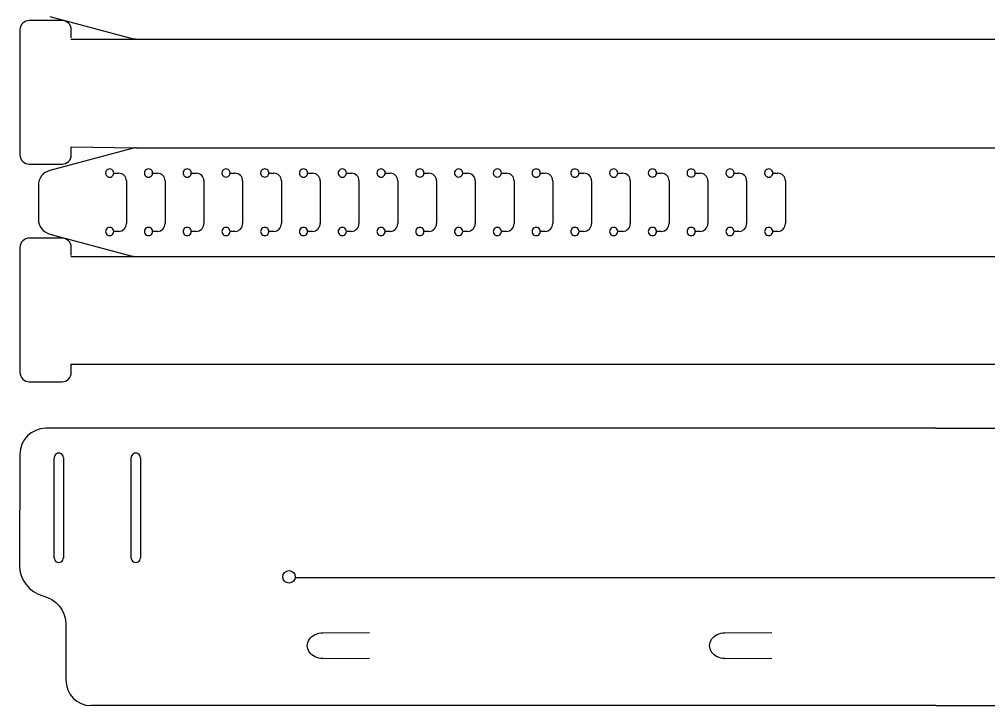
# Model space of a CAD drawing. Extents: x 8 to 984, y 25 to 710.
# Drawn here: x 11.7 to 200.6, y 32.1 to 165.9 of the extents above; entities that cross this region are included whole.
import ezdxf

# ---------------------------------------------------------------- set-up
doc = ezdxf.new("R2010")
doc.units = 0
doc.layers.add('Layer_1', color=7, linetype='CONTINUOUS')

msp = doc.modelspace()

# ---------------------------------------------------------------- linework, layer by layer
at = {"layer": 'Layer_1', "color": 7}
for p, q in [((17.630095, 166.451344), (33.685303, 162.149378)), ((20.02047, 165.650477), (13.620464, 165.650477)), ((11.820477, 163.850464), (11.820477, 139.450483)), ((21.820484, 162.250475), (21.820484, 163.850464)), ((21.761749, 162.047143), (377.04821, 162.047143)), ((33.685303, 140.714027), (17.630095, 136.412061)), ((21.820484, 139.450483), (21.820484, 141.050471)), ((21.820484, 141.050471), (34.461749, 140.816262)), ((34.461749, 140.816262), (377.04821, 140.816262)), ((13.620464, 137.650469), (20.02047, 137.650469)), ((15.406563, 133.514291), (15.406563, 126.918255)), ((20.02047, 123.219592), (13.620464, 123.219592)), ((17.630095, 124.020459), (33.685303, 119.718493)), ((11.820477, 121.419578), (11.820477, 97.019598)), ((21.820484, 119.81959), (21.820484, 121.419578)), ((21.761749, 119.616258), (377.04821, 119.616258)), ((21.820484, 97.019598), (21.820484, 98.619586)), ((21.820484, 98.619586), (364.406947, 98.619586)), ((13.620464, 95.219584), (20.02047, 95.219584)), ((25.637284, 86.132972), (16.83158, 86.12821)), ((190.347005, 86.132972), (25.637284, 86.132972)), ((190.347005, 86.132972), (287.148966, 86.132972)), ((11.769624, 81.085251), (11.725624, 59.328538)), ((63.035847, 57.174353), (63.035847, 57.174353)), ((315.599837, 56.995627), (65.413604, 56.995627)), ((20.729898, 48.155951), (20.732544, 36.966483)), ((190.347005, 32.051292), (25.637284, 32.051292)), ((190.347005, 32.051292), (378.295106, 32.051292))]:
    msp.add_line(p, q, dxfattribs=at)
at = {"layer": 'Layer_1', "color": 1}
for p, q in [((30.106443, 135.903584), (31.078839, 135.888239)), ((30.106549, 135.916258), (30.106549, 135.916258)), ((32.555082, 134.388369), (32.555082, 126.044151)), ((37.663419, 135.903584), (38.635816, 135.888239)), ((37.663525, 135.916258), (37.663525, 135.916258)), ((40.112058, 134.388369), (40.112058, 126.044151)), ((45.220422, 135.903584), (46.192792, 135.888239)), ((45.220501, 135.916258), (45.220501, 135.916258)), ((47.669032, 134.388369), (47.669032, 126.044151)), ((52.777395, 135.903584), (53.749792, 135.888239)), ((52.777501, 135.916258), (52.777501, 135.916258)), ((55.226008, 134.388369), (55.226008, 126.044151)), ((60.334372, 135.903584), (61.306768, 135.888239)), ((60.334477, 135.916258), (60.334477, 135.916258)), ((62.783011, 134.388369), (62.783011, 126.044151)), ((67.891348, 135.903584), (68.863744, 135.888239)), ((67.891454, 135.916258), (67.891454, 135.916258)), ((70.339987, 134.388369), (70.339987, 126.044151)), ((75.448324, 135.903584), (76.420721, 135.888239)), ((75.44843, 135.916258), (75.44843, 135.916258)), ((77.896963, 134.388369), (77.896963, 126.044151)), ((83.005327, 135.903584), (83.977697, 135.888239)), ((83.005406, 135.916258), (83.005406, 135.916258)), ((85.45394, 134.388369), (85.45394, 126.044151)), ((90.562303, 135.903584), (91.5347, 135.888239)), ((90.562409, 135.916258), (90.562409, 135.916258)), ((93.010916, 134.388369), (93.010916, 126.044151)), ((98.119279, 135.903584), (99.091676, 135.888239)), ((98.119385, 135.916258), (98.119385, 135.916258)), ((100.567895, 134.388369), (100.567895, 126.044151)), ((105.676258, 135.903584), (106.648655, 135.888239)), ((105.676364, 135.916258), (105.676364, 135.916258)), ((108.124898, 134.388369), (108.124898, 126.044151)), ((113.233234, 135.903584), (114.205631, 135.888239)), ((113.23334, 135.916258), (113.23334, 135.916258)), ((115.681874, 134.388369), (115.681874, 126.044151)), ((120.790211, 135.903584), (121.762607, 135.888239)), ((120.790316, 135.916258), (120.790316, 135.916258)), ((123.23885, 134.388369), (123.23885, 126.044151)), ((128.347213, 135.903584), (129.319584, 135.888239)), ((128.347293, 135.916258), (128.347293, 135.916258)), ((130.795826, 134.388369), (130.795826, 126.044151)), ((135.90419, 135.903584), (136.876586, 135.888239)), ((135.904295, 135.916258), (135.904295, 135.916258)), ((138.352803, 134.388369), (138.352803, 126.044151)), ((143.461166, 135.903584), (144.433563, 135.888239)), ((143.461272, 135.916258), (143.461272, 135.916258)), ((145.909805, 134.388369), (145.909805, 126.044151)), ((151.018142, 135.903584), (151.990539, 135.888239)), ((151.018248, 135.916258), (151.018248, 135.916258)), ((153.466781, 134.388369), (153.466781, 126.044151)), ((158.575118, 135.903584), (159.547515, 135.888239)), ((158.575224, 135.916258), (158.575224, 135.916258)), ((161.023758, 134.388369), (161.023758, 126.044151)), ((31.078839, 124.544334), (30.106443, 124.528988)), ((30.106549, 124.516262), (30.106549, 124.516262)), ((38.635816, 124.544334), (37.663419, 124.528988)), ((37.663525, 124.516262), (37.663525, 124.516262)), ((46.192792, 124.544334), (45.220422, 124.528988)), ((45.220501, 124.516262), (45.220501, 124.516262)), ((53.749792, 124.544334), (52.777395, 124.528988)), ((52.777501, 124.516262), (52.777501, 124.516262)), ((61.306768, 124.544334), (60.334372, 124.528988)), ((60.334477, 124.516262), (60.334477, 124.516262)), ((68.863744, 124.544334), (67.891348, 124.528988)), ((67.891454, 124.516262), (67.891454, 124.516262)), ((76.420721, 124.544334), (75.448324, 124.528988)), ((75.44843, 124.516262), (75.44843, 124.516262)), ((83.977697, 124.544334), (83.005327, 124.528988)), ((83.005406, 124.516262), (83.005406, 124.516262)), ((91.5347, 124.544334), (90.562303, 124.528988)), ((90.562409, 124.516262), (90.562409, 124.516262)), ((99.091676, 124.544334), (98.119279, 124.528988)), ((98.119385, 124.516262), (98.119385, 124.516262)), ((106.648655, 124.544334), (105.676258, 124.528988)), ((105.676364, 124.516262), (105.676364, 124.516262)), ((114.205631, 124.544334), (113.233234, 124.528988)), ((113.23334, 124.516262), (113.23334, 124.516262)), ((121.762607, 124.544334), (120.790211, 124.528988)), ((120.790316, 124.516262), (120.790316, 124.516262)), ((129.319584, 124.544334), (128.347213, 124.528988)), ((128.347293, 124.516262), (128.347293, 124.516262)), ((136.876586, 124.544334), (135.90419, 124.528988)), ((135.904295, 124.516262), (135.904295, 124.516262)), ((144.433563, 124.544334), (143.461166, 124.528988)), ((143.461272, 124.516262), (143.461272, 124.516262)), ((151.990539, 124.544334), (151.018142, 124.528988)), ((151.018248, 124.516262), (151.018248, 124.516262)), ((159.547515, 124.544334), (158.575118, 124.528988)), ((158.575224, 124.516262), (158.575224, 124.516262)), ((18.484617, 60.883732), (18.484617, 80.383735)), ((20.284604, 80.383735), (20.284604, 60.883732)), ((33.484614, 60.883732), (33.484614, 80.383735)), ((35.2846, 80.383735), (35.2846, 60.883732)), ((70.833329, 46.261666), (79.958623, 46.285214)), ((149.245749, 46.261666), (158.371085, 46.285214)), ((70.832906, 41.231964), (79.957618, 41.278715)), ((149.245378, 41.231964), (158.370079, 41.278715))]:
    msp.add_line(p, q, dxfattribs=at)
at = {"layer": 'Layer_1', "color": 7}
for points in [[(12.347686, 165.123242), (12.010104, 164.785686), (11.820477, 164.327851), (11.820477, 163.850464)], [(13.620464, 165.650477), (13.143076, 165.650477), (12.685241, 165.460824), (12.347686, 165.123242)], [(21.293275, 165.123268), (20.955719, 165.460824), (20.497858, 165.650477), (20.02047, 165.650477)], [(21.820484, 163.850464), (21.820484, 164.327851), (21.630857, 164.785686), (21.293275, 165.123268)], [(33.685303, 162.149378), (33.938538, 162.081539), (34.199579, 162.047143), (34.461749, 162.047143)], [(34.461749, 140.816262), (34.199579, 140.816262), (33.938538, 140.781893), (33.685303, 140.714027)], [(11.820477, 139.450483), (11.820477, 138.973095), (12.010104, 138.51526), (12.347686, 138.177678)], [(12.347686, 138.177678), (12.685241, 137.840123), (13.143076, 137.650469), (13.620464, 137.650469)], [(20.02047, 137.650469), (20.497858, 137.650469), (20.955719, 137.840096), (21.293275, 138.177678)], [(21.293275, 138.177678), (21.630857, 138.515234), (21.820484, 138.973069), (21.820484, 139.450483)], [(17.630095, 136.412061), (16.318553, 136.060641), (15.406566, 134.872106), (15.406563, 133.514291)], [(15.406563, 126.918229), (15.406566, 125.560413), (16.318553, 124.371905), (17.630095, 124.020459)], [(13.620464, 123.219592), (13.143076, 123.219592), (12.685241, 123.029938), (12.347686, 122.692356)], [(21.293275, 122.692383), (20.955719, 123.029938), (20.497858, 123.219592), (20.02047, 123.219592)], [(12.347686, 122.692356), (12.010104, 122.354801), (11.820477, 121.896966), (11.820477, 121.419578)], [(21.820484, 121.419578), (21.820484, 121.896966), (21.630857, 122.354801), (21.293275, 122.692383)], [(33.685303, 119.718493), (33.938538, 119.650654), (34.199579, 119.616258), (34.461749, 119.616258)], [(11.820477, 97.019598), (11.820477, 96.54221), (12.010104, 96.084375), (12.347686, 95.746793)], [(21.293275, 95.746793), (21.630857, 96.084348), (21.820484, 96.542183), (21.820484, 97.019598)], [(12.347686, 95.746793), (12.685241, 95.409238), (13.143076, 95.219584), (13.620464, 95.219584)], [(20.02047, 95.219584), (20.497858, 95.219584), (20.955719, 95.409211), (21.293275, 95.746793)], [(16.83158, 86.12821), (14.061578, 86.12821), (11.831378, 83.897984), (11.769624, 81.085331)], [(11.725624, 59.328538), (11.702076, 56.711861), (13.626232, 54.120188), (16.299053, 53.440685)], [(63.035847, 57.174353), (63.035847, 57.850099), (63.583667, 58.397919), (64.259439, 58.397919)], [(63.394225, 56.309139), (63.164752, 56.538612), (63.035847, 56.849815), (63.035847, 57.174353)], [(64.259439, 58.397919), (64.935185, 58.397892), (65.483004, 57.850099), (65.483004, 57.174353)], [(65.483004, 57.174353), (65.483004, 56.498581), (64.935211, 55.950761), (64.259439, 55.950761)], [(64.259439, 55.950761), (63.934954, 55.950761), (63.623698, 56.079666), (63.394251, 56.309139)], [(16.299053, 53.440685), (18.75174, 52.88207), (20.761224, 50.662269), (20.729898, 48.155951)], [(20.756224, 37.052579), (20.756224, 34.281703), (22.932977, 32.051292), (25.637284, 32.051292)]]:
    msp.add_open_spline(points, degree=3, dxfattribs=at)
at = {"layer": 'Layer_1', "color": 1}
for points in [[(28.905674, 136.611636), (28.657706, 136.468046), (28.505468, 136.202802), (28.50656, 135.916258)], [(29.707435, 136.611636), (29.459468, 136.755225), (29.153641, 136.755225), (28.905674, 136.611636)], [(30.106549, 135.916258), (30.107607, 136.202802), (29.955403, 136.468046), (29.707435, 136.611636)], [(36.46265, 136.611636), (36.214682, 136.468046), (36.062444, 136.202802), (36.063536, 135.916258)], [(37.264411, 136.611636), (37.016444, 136.755225), (36.710617, 136.755225), (36.46265, 136.611636)], [(37.663525, 135.916258), (37.664583, 136.202802), (37.512379, 136.468046), (37.264411, 136.611636)], [(44.019568, 136.611795), (43.771571, 136.468179), (43.619346, 136.202855), (43.620513, 135.916258)], [(44.821446, 136.611795), (44.573449, 136.755437), (44.267564, 136.755437), (44.019568, 136.611795)], [(45.220501, 135.916258), (45.221559, 136.202855), (45.069442, 136.468179), (44.821446, 136.611795)], [(51.577489, 136.609096), (51.329966, 136.466194), (51.177486, 136.202087), (51.177486, 135.916258)], [(52.377499, 136.609096), (52.129976, 136.751997), (51.825012, 136.751997), (51.577489, 136.609096)], [(52.777501, 135.916258), (52.777501, 136.202087), (52.625022, 136.466194), (52.377499, 136.609096)], [(59.134468, 136.609096), (58.886942, 136.466194), (58.734463, 136.202087), (58.734463, 135.916258)], [(59.934472, 136.609096), (59.686949, 136.751997), (59.381991, 136.751997), (59.134468, 136.609096)], [(60.334477, 135.916258), (60.334477, 136.202087), (60.181995, 136.466194), (59.934472, 136.609096)], [(66.690579, 136.611636), (66.442611, 136.468046), (66.290373, 136.202802), (66.291465, 135.916258)], [(67.49234, 136.611636), (67.244373, 136.755225), (66.938546, 136.755225), (66.690579, 136.611636)], [(67.891454, 135.916258), (67.892512, 136.202802), (67.740308, 136.468046), (67.49234, 136.611636)], [(74.247555, 136.611636), (73.999587, 136.468046), (73.847349, 136.202802), (73.848442, 135.916258)], [(75.049317, 136.611636), (74.801349, 136.755225), (74.495522, 136.755225), (74.247555, 136.611636)], [(75.44843, 135.916258), (75.449488, 136.202802), (75.297284, 136.468046), (75.049317, 136.611636)], [(81.804473, 136.611795), (81.556474, 136.468179), (81.404254, 136.202855), (81.405418, 135.916258)], [(82.606351, 136.611795), (82.358354, 136.755437), (82.05247, 136.755437), (81.804473, 136.611795)], [(83.005406, 135.916258), (83.006464, 136.202855), (82.854348, 136.468179), (82.606351, 136.611795)], [(89.362399, 136.609096), (89.114876, 136.466194), (88.962394, 136.202087), (88.962394, 135.916258)], [(90.162404, 136.609096), (89.914881, 136.751997), (89.609922, 136.751997), (89.362399, 136.609096)], [(90.562409, 135.916258), (90.562409, 136.202087), (90.409929, 136.466194), (90.162404, 136.609096)], [(96.919373, 136.609096), (96.67185, 136.466194), (96.51937, 136.202087), (96.51937, 135.916258)], [(97.719383, 136.609096), (97.47186, 136.751997), (97.166896, 136.751997), (96.919373, 136.609096)], [(98.119385, 135.916258), (98.119385, 136.202087), (97.966906, 136.466194), (97.719383, 136.609096)], [(104.476354, 136.609096), (104.228829, 136.466194), (104.076349, 136.202087), (104.076349, 135.916258)], [(105.276359, 136.609096), (105.028836, 136.751997), (104.723877, 136.751997), (104.476354, 136.609096)], [(105.676364, 135.916258), (105.676364, 136.202087), (105.523882, 136.466194), (105.276359, 136.609096)], [(112.032465, 136.611636), (111.784498, 136.468046), (111.632259, 136.202802), (111.633352, 135.916258)], [(112.834227, 136.611636), (112.586259, 136.755225), (112.280433, 136.755225), (112.032465, 136.611636)], [(113.23334, 135.916258), (113.234399, 136.202802), (113.082194, 136.468046), (112.834227, 136.611636)], [(119.589383, 136.611795), (119.341387, 136.468179), (119.189161, 136.202855), (119.190328, 135.916258)], [(120.391261, 136.611795), (120.143262, 136.755437), (119.83738, 136.755437), (119.589383, 136.611795)], [(120.790316, 135.916258), (120.791375, 136.202855), (120.639261, 136.468179), (120.391261, 136.611795)], [(127.14636, 136.611795), (126.89836, 136.468179), (126.74614, 136.202855), (126.747304, 135.916258)], [(127.948238, 136.611795), (127.700241, 136.755437), (127.394356, 136.755437), (127.14636, 136.611795)], [(128.347293, 135.916258), (128.348351, 136.202855), (128.196234, 136.468179), (127.948238, 136.611795)], [(134.704286, 136.609096), (134.456763, 136.466194), (134.304281, 136.202087), (134.304281, 135.916258)], [(135.50429, 136.609096), (135.256767, 136.751997), (134.951809, 136.751997), (134.704286, 136.609096)], [(135.904295, 135.916258), (135.904295, 136.202087), (135.751816, 136.466194), (135.50429, 136.609096)], [(142.261259, 136.609096), (142.013736, 136.466194), (141.861257, 136.202087), (141.861257, 135.916258)], [(143.061269, 136.609096), (142.813746, 136.751997), (142.508782, 136.751997), (142.261259, 136.609096)], [(143.461272, 135.916258), (143.461272, 136.202087), (143.308792, 136.466194), (143.061269, 136.609096)], [(149.817373, 136.611636), (149.569405, 136.468046), (149.417167, 136.202802), (149.41826, 135.916258)], [(150.619135, 136.611636), (150.371167, 136.755225), (150.06534, 136.755225), (149.817373, 136.611636)], [(151.018248, 135.916258), (151.019306, 136.202802), (150.867102, 136.468046), (150.619135, 136.611636)], [(157.374291, 136.611795), (157.126294, 136.468179), (156.974069, 136.202855), (156.975236, 135.916258)], [(158.176169, 136.611795), (157.928172, 136.755437), (157.622288, 136.755437), (157.374291, 136.611795)], [(158.575224, 135.916258), (158.576283, 136.202855), (158.424168, 136.468179), (158.176169, 136.611795)], [(28.50656, 135.916258), (28.505502, 135.629741), (28.657706, 135.364496), (28.905674, 135.220906)], [(28.905674, 135.220906), (29.153641, 135.077317), (29.459468, 135.077317), (29.707435, 135.220906)], [(29.707435, 135.220906), (29.955403, 135.364496), (30.107641, 135.629741), (30.106549, 135.916258)], [(32.555082, 134.388369), (32.555085, 135.207545), (31.897902, 135.875221), (31.078839, 135.888186)], [(36.063536, 135.916258), (36.062478, 135.629741), (36.214682, 135.364496), (36.46265, 135.220906)], [(36.46265, 135.220906), (36.710617, 135.077317), (37.016444, 135.077317), (37.264411, 135.220906)], [(37.264411, 135.220906), (37.512379, 135.364496), (37.664618, 135.629741), (37.663525, 135.916258)], [(40.112058, 134.388369), (40.112061, 135.207545), (39.454878, 135.875221), (38.635816, 135.888186)], [(43.620513, 135.916258), (43.619454, 135.629688), (43.771571, 135.364364), (44.019568, 135.220748)], [(44.019568, 135.220748), (44.267564, 135.077105), (44.573449, 135.077105), (44.821446, 135.220748)], [(44.821446, 135.220748), (45.069442, 135.364364), (45.221665, 135.629688), (45.220501, 135.916258)], [(47.669032, 134.388369), (47.669035, 135.207545), (47.011855, 135.875221), (46.192792, 135.888186)], [(51.177486, 135.916258), (51.177486, 135.630455), (51.329966, 135.366348), (51.577489, 135.223446)], [(51.577489, 135.223446), (51.825012, 135.080519), (52.129976, 135.080519), (52.377499, 135.223446)], [(52.377499, 135.223446), (52.625022, 135.366348), (52.777501, 135.630455), (52.777501, 135.916258)], [(55.226008, 134.388369), (55.226011, 135.207545), (54.568844, 135.875195), (53.749792, 135.888186)], [(58.734463, 135.916258), (58.734463, 135.630455), (58.886942, 135.366348), (59.134468, 135.223446)], [(59.134468, 135.223446), (59.381991, 135.080519), (59.686949, 135.080519), (59.934472, 135.223446)], [(59.934472, 135.223446), (60.181995, 135.366348), (60.334477, 135.630455), (60.334477, 135.916258)], [(62.783011, 134.388369), (62.783014, 135.207545), (62.125831, 135.875221), (61.306768, 135.888186)], [(66.291465, 135.916258), (66.290407, 135.629741), (66.442611, 135.364496), (66.690579, 135.220906)], [(66.690579, 135.220906), (66.938546, 135.077317), (67.244373, 135.077317), (67.49234, 135.220906)], [(67.49234, 135.220906), (67.740308, 135.364496), (67.892546, 135.629741), (67.891454, 135.916258)], [(70.339987, 134.388369), (70.33999, 135.207545), (69.682807, 135.875221), (68.863744, 135.888186)], [(73.848442, 135.916258), (73.847383, 135.629741), (73.999587, 135.364496), (74.247555, 135.220906)], [(74.247555, 135.220906), (74.495522, 135.077317), (74.801349, 135.077317), (75.049317, 135.220906)], [(75.049317, 135.220906), (75.297284, 135.364496), (75.449523, 135.629741), (75.44843, 135.916258)], [(77.896963, 134.388369), (77.896966, 135.207545), (77.239783, 135.875221), (76.420721, 135.888186)], [(81.405418, 135.916258), (81.404359, 135.629688), (81.556474, 135.364364), (81.804473, 135.220748)], [(81.804473, 135.220748), (82.05247, 135.077105), (82.358354, 135.077105), (82.606351, 135.220748)], [(82.606351, 135.220748), (82.854348, 135.364364), (83.006573, 135.629688), (83.005406, 135.916258)], [(85.45394, 134.388369), (85.453942, 135.207545), (84.79676, 135.875221), (83.977697, 135.888186)], [(88.962394, 135.916258), (88.962394, 135.630455), (89.114876, 135.366348), (89.362399, 135.223446)], [(89.362399, 135.223446), (89.609922, 135.080519), (89.914881, 135.080519), (90.162404, 135.223446)], [(90.162404, 135.223446), (90.409929, 135.366348), (90.562409, 135.630455), (90.562409, 135.916258)], [(93.010916, 134.388369), (93.010919, 135.207545), (92.353752, 135.875195), (91.5347, 135.888186)], [(96.51937, 135.916258), (96.51937, 135.630455), (96.67185, 135.366348), (96.919373, 135.223446)], [(96.919373, 135.223446), (97.166896, 135.080519), (97.47186, 135.080519), (97.719383, 135.223446)], [(97.719383, 135.223446), (97.966906, 135.366348), (98.119385, 135.630455), (98.119385, 135.916258)], [(100.567895, 134.388369), (100.567897, 135.207545), (99.910728, 135.875195), (99.091676, 135.888186)], [(104.076349, 135.916258), (104.076349, 135.630455), (104.228829, 135.366348), (104.476354, 135.223446)], [(104.476354, 135.223446), (104.723877, 135.080519), (105.028836, 135.080519), (105.276359, 135.223446)], [(105.276359, 135.223446), (105.523882, 135.366348), (105.676364, 135.630455), (105.676364, 135.916258)], [(108.124898, 134.388369), (108.1249, 135.207545), (107.467717, 135.875221), (106.648655, 135.888186)], [(111.633352, 135.916258), (111.632294, 135.629741), (111.784498, 135.364496), (112.032465, 135.220906)], [(112.032465, 135.220906), (112.280433, 135.077317), (112.586259, 135.077317), (112.834227, 135.220906)], [(112.834227, 135.220906), (113.082194, 135.364496), (113.234433, 135.629741), (113.23334, 135.916258)], [(115.681874, 134.388369), (115.681876, 135.207545), (115.024694, 135.875221), (114.205631, 135.888186)], [(119.190328, 135.916258), (119.18927, 135.629688), (119.341387, 135.364364), (119.589383, 135.220748)], [(119.589383, 135.220748), (119.83738, 135.077105), (120.143262, 135.077105), (120.391261, 135.220748)], [(120.391261, 135.220748), (120.639261, 135.364364), (120.791483, 135.629688), (120.790316, 135.916258)], [(123.23885, 134.388369), (123.238853, 135.207545), (122.58167, 135.875221), (121.762607, 135.888186)], [(126.747304, 135.916258), (126.746246, 135.629688), (126.89836, 135.364364), (127.14636, 135.220748)], [(127.14636, 135.220748), (127.394356, 135.077105), (127.700241, 135.077105), (127.948238, 135.220748)], [(127.948238, 135.220748), (128.196234, 135.364364), (128.34846, 135.629688), (128.347293, 135.916258)], [(130.795826, 134.388369), (130.795829, 135.207545), (130.138646, 135.875221), (129.319584, 135.888186)], [(134.304281, 135.916258), (134.304281, 135.630455), (134.456763, 135.366348), (134.704286, 135.223446)], [(134.704286, 135.223446), (134.951809, 135.080519), (135.256767, 135.080519), (135.50429, 135.223446)], [(135.50429, 135.223446), (135.751816, 135.366348), (135.904295, 135.630455), (135.904295, 135.916258)], [(138.352803, 134.388369), (138.352805, 135.207545), (137.695638, 135.875195), (136.876586, 135.888186)], [(141.861257, 135.916258), (141.861257, 135.630455), (142.013736, 135.366348), (142.261259, 135.223446)], [(142.261259, 135.223446), (142.508782, 135.080519), (142.813746, 135.080519), (143.061269, 135.223446)], [(143.061269, 135.223446), (143.308792, 135.366348), (143.461272, 135.630455), (143.461272, 135.916258)], [(145.909805, 134.388369), (145.909808, 135.207545), (145.252625, 135.875221), (144.433563, 135.888186)], [(149.41826, 135.916258), (149.417201, 135.629741), (149.569405, 135.364496), (149.817373, 135.220906)], [(149.817373, 135.220906), (150.06534, 135.077317), (150.371167, 135.077317), (150.619135, 135.220906)], [(150.619135, 135.220906), (150.867102, 135.364496), (151.019341, 135.629741), (151.018248, 135.916258)], [(153.466781, 134.388369), (153.466784, 135.207545), (152.809601, 135.875221), (151.990539, 135.888186)], [(156.975236, 135.916258), (156.974178, 135.629688), (157.126294, 135.364364), (157.374291, 135.220748)], [(157.374291, 135.220748), (157.622288, 135.077105), (157.928172, 135.077105), (158.176169, 135.220748)], [(158.176169, 135.220748), (158.424168, 135.364364), (158.576388, 135.629688), (158.575224, 135.916258)], [(161.023758, 134.388369), (161.02376, 135.207545), (160.366578, 135.875221), (159.547515, 135.888186)], [(28.905674, 125.21164), (28.657706, 125.06805), (28.505468, 124.802805), (28.50656, 124.516262)], [(29.707435, 125.21164), (29.459468, 125.355229), (29.153641, 125.355229), (28.905674, 125.21164)], [(30.106549, 124.516262), (30.107607, 124.802805), (29.955403, 125.06805), (29.707435, 125.21164)], [(31.078839, 124.544334), (31.897902, 124.557299), (32.555085, 125.225001), (32.555082, 126.044151)], [(36.46265, 125.21164), (36.214682, 125.06805), (36.062444, 124.802805), (36.063536, 124.516262)], [(37.264411, 125.21164), (37.016444, 125.355229), (36.710617, 125.355229), (36.46265, 125.21164)], [(37.663525, 124.516262), (37.664583, 124.802805), (37.512379, 125.06805), (37.264411, 125.21164)], [(38.635816, 124.544334), (39.454878, 124.557299), (40.112061, 125.225001), (40.112058, 126.044151)], [(44.019568, 125.211798), (43.771571, 125.068183), (43.619346, 124.802858), (43.620513, 124.516262)], [(44.821446, 125.211798), (44.573449, 125.355441), (44.267564, 125.355441), (44.019568, 125.211798)], [(45.220501, 124.516262), (45.221559, 124.802858), (45.069442, 125.068183), (44.821446, 125.211798)], [(46.192792, 124.544334), (47.011855, 124.557299), (47.669035, 125.225001), (47.669032, 126.044151)], [(51.577489, 125.2091), (51.329966, 125.066198), (51.177486, 124.802091), (51.177486, 124.516262)], [(52.377499, 125.2091), (52.129976, 125.352001), (51.825012, 125.352001), (51.577489, 125.2091)], [(52.777501, 124.516262), (52.777501, 124.802091), (52.625022, 125.066198), (52.377499, 125.2091)], [(53.749792, 124.544334), (54.568844, 124.557299), (55.226011, 125.225001), (55.226008, 126.044151)], [(59.134468, 125.2091), (58.886942, 125.066198), (58.734463, 124.802091), (58.734463, 124.516262)], [(59.934472, 125.2091), (59.686949, 125.352001), (59.381991, 125.352001), (59.134468, 125.2091)], [(60.334477, 124.516262), (60.334477, 124.802091), (60.181995, 125.066198), (59.934472, 125.2091)], [(61.306768, 124.544334), (62.125831, 124.557299), (62.783014, 125.225001), (62.783011, 126.044151)], [(66.690579, 125.21164), (66.442611, 125.06805), (66.290373, 124.802805), (66.291465, 124.516262)], [(67.49234, 125.21164), (67.244373, 125.355229), (66.938546, 125.355229), (66.690579, 125.21164)], [(67.891454, 124.516262), (67.892512, 124.802805), (67.740308, 125.06805), (67.49234, 125.21164)], [(68.863744, 124.544334), (69.682807, 124.557299), (70.33999, 125.225001), (70.339987, 126.044151)], [(74.247555, 125.21164), (73.999587, 125.06805), (73.847349, 124.802805), (73.848442, 124.516262)], [(75.049317, 125.21164), (74.801349, 125.355229), (74.495522, 125.355229), (74.247555, 125.21164)], [(75.44843, 124.516262), (75.449488, 124.802805), (75.297284, 125.06805), (75.049317, 125.21164)], [(76.420721, 124.544334), (77.239783, 124.557299), (77.896966, 125.225001), (77.896963, 126.044151)], [(81.804473, 125.211798), (81.556474, 125.068183), (81.404254, 124.802858), (81.405418, 124.516262)], [(82.606351, 125.211798), (82.358354, 125.355441), (82.05247, 125.355441), (81.804473, 125.211798)], [(83.005406, 124.516262), (83.006464, 124.802858), (82.854348, 125.068183), (82.606351, 125.211798)], [(83.977697, 124.544334), (84.79676, 124.557299), (85.453942, 125.225001), (85.45394, 126.044151)], [(89.362399, 125.2091), (89.114876, 125.066198), (88.962394, 124.802091), (88.962394, 124.516262)], [(90.162404, 125.2091), (89.914881, 125.352001), (89.609922, 125.352001), (89.362399, 125.2091)], [(90.562409, 124.516262), (90.562409, 124.802091), (90.409929, 125.066198), (90.162404, 125.2091)], [(91.5347, 124.544334), (92.353752, 124.557299), (93.010919, 125.225001), (93.010916, 126.044151)], [(96.919373, 125.2091), (96.67185, 125.066198), (96.51937, 124.802091), (96.51937, 124.516262)], [(97.719383, 125.2091), (97.47186, 125.352001), (97.166896, 125.352001), (96.919373, 125.2091)], [(98.119385, 124.516262), (98.119385, 124.802091), (97.966906, 125.066198), (97.719383, 125.2091)], [(99.091676, 124.544334), (99.910728, 124.557299), (100.567897, 125.225001), (100.567895, 126.044151)], [(104.476354, 125.2091), (104.228829, 125.066198), (104.076349, 124.802091), (104.076349, 124.516262)], [(105.276359, 125.2091), (105.028836, 125.352001), (104.723877, 125.352001), (104.476354, 125.2091)], [(105.676364, 124.516262), (105.676364, 124.802091), (105.523882, 125.066198), (105.276359, 125.2091)], [(106.648655, 124.544334), (107.467717, 124.557299), (108.1249, 125.225001), (108.124898, 126.044151)], [(112.032465, 125.21164), (111.784498, 125.06805), (111.632259, 124.802805), (111.633352, 124.516262)], [(112.834227, 125.21164), (112.586259, 125.355229), (112.280433, 125.355229), (112.032465, 125.21164)], [(113.23334, 124.516262), (113.234399, 124.802805), (113.082194, 125.06805), (112.834227, 125.21164)], [(114.205631, 124.544334), (115.024694, 124.557299), (115.681876, 125.225001), (115.681874, 126.044151)], [(119.589383, 125.211798), (119.341387, 125.068183), (119.189161, 124.802858), (119.190328, 124.516262)], [(120.391261, 125.211798), (120.143262, 125.355441), (119.83738, 125.355441), (119.589383, 125.211798)], [(120.790316, 124.516262), (120.791375, 124.802858), (120.639261, 125.068183), (120.391261, 125.211798)], [(121.762607, 124.544334), (122.58167, 124.557299), (123.238853, 125.225001), (123.23885, 126.044151)], [(127.14636, 125.211798), (126.89836, 125.068183), (126.74614, 124.802858), (126.747304, 124.516262)], [(127.948238, 125.211798), (127.700241, 125.355441), (127.394356, 125.355441), (127.14636, 125.211798)], [(128.347293, 124.516262), (128.348351, 124.802858), (128.196234, 125.068183), (127.948238, 125.211798)], [(129.319584, 124.544334), (130.138646, 124.557299), (130.795829, 125.225001), (130.795826, 126.044151)], [(134.704286, 125.2091), (134.456763, 125.066198), (134.304281, 124.802091), (134.304281, 124.516262)], [(135.50429, 125.2091), (135.256767, 125.352001), (134.951809, 125.352001), (134.704286, 125.2091)], [(135.904295, 124.516262), (135.904295, 124.802091), (135.751816, 125.066198), (135.50429, 125.2091)], [(136.876586, 124.544334), (137.695638, 124.557299), (138.352805, 125.225001), (138.352803, 126.044151)], [(142.261259, 125.2091), (142.013736, 125.066198), (141.861257, 124.802091), (141.861257, 124.516262)], [(143.061269, 125.2091), (142.813746, 125.352001), (142.508782, 125.352001), (142.261259, 125.2091)], [(143.461272, 124.516262), (143.461272, 124.802091), (143.308792, 125.066198), (143.061269, 125.2091)], [(144.433563, 124.544334), (145.252625, 124.557299), (145.909808, 125.225001), (145.909805, 126.044151)], [(149.817373, 125.21164), (149.569405, 125.06805), (149.417167, 124.802805), (149.41826, 124.516262)], [(150.619135, 125.21164), (150.371167, 125.355229), (150.06534, 125.355229), (149.817373, 125.21164)], [(151.018248, 124.516262), (151.019306, 124.802805), (150.867102, 125.06805), (150.619135, 125.21164)], [(151.990539, 124.544334), (152.809601, 124.557299), (153.466784, 125.225001), (153.466781, 126.044151)], [(157.374291, 125.211798), (157.126294, 125.068183), (156.974069, 124.802858), (156.975236, 124.516262)], [(158.176169, 125.211798), (157.928172, 125.355441), (157.622288, 125.355441), (157.374291, 125.211798)], [(158.575224, 124.516262), (158.576283, 124.802858), (158.424168, 125.068183), (158.176169, 125.211798)], [(159.547515, 124.544334), (160.366578, 124.557299), (161.02376, 125.225001), (161.023758, 126.044151)], [(28.50656, 124.516262), (28.505502, 124.229744), (28.657706, 123.9645), (28.905674, 123.82091)], [(28.905674, 123.82091), (29.153641, 123.677321), (29.459468, 123.677321), (29.707435, 123.82091)], [(29.707435, 123.82091), (29.955403, 123.9645), (30.107641, 124.229744), (30.106549, 124.516262)], [(36.063536, 124.516262), (36.062478, 124.229744), (36.214682, 123.9645), (36.46265, 123.82091)], [(36.46265, 123.82091), (36.710617, 123.677321), (37.016444, 123.677321), (37.264411, 123.82091)], [(37.264411, 123.82091), (37.512379, 123.9645), (37.664618, 124.229744), (37.663525, 124.516262)], [(43.620513, 124.516262), (43.619454, 124.229691), (43.771571, 123.964367), (44.019568, 123.820725)], [(44.019568, 123.820725), (44.267564, 123.677109), (44.573449, 123.677109), (44.821446, 123.820725)], [(44.821446, 123.820725), (45.069442, 123.964367), (45.221665, 124.229691), (45.220501, 124.516262)], [(51.177486, 124.516262), (51.177486, 124.230459), (51.329966, 123.966352), (51.577489, 123.82345)], [(51.577489, 123.82345), (51.825012, 123.680522), (52.129976, 123.680522), (52.377499, 123.82345)], [(52.377499, 123.82345), (52.625022, 123.966352), (52.777501, 124.230459), (52.777501, 124.516262)], [(58.734463, 124.516262), (58.734463, 124.230459), (58.886942, 123.966352), (59.134468, 123.82345)], [(59.134468, 123.82345), (59.381991, 123.680522), (59.686949, 123.680522), (59.934472, 123.82345)], [(59.934472, 123.82345), (60.181995, 123.966352), (60.334477, 124.230459), (60.334477, 124.516262)], [(66.291465, 124.516262), (66.290407, 124.229744), (66.442611, 123.9645), (66.690579, 123.82091)], [(66.690579, 123.82091), (66.938546, 123.677321), (67.244373, 123.677321), (67.49234, 123.82091)], [(67.49234, 123.82091), (67.740308, 123.9645), (67.892546, 124.229744), (67.891454, 124.516262)], [(73.848442, 124.516262), (73.847383, 124.229744), (73.999587, 123.9645), (74.247555, 123.82091)], [(74.247555, 123.82091), (74.495522, 123.677321), (74.801349, 123.677321), (75.049317, 123.82091)], [(75.049317, 123.82091), (75.297284, 123.9645), (75.449523, 124.229744), (75.44843, 124.516262)], [(81.405418, 124.516262), (81.404359, 124.229691), (81.556474, 123.964367), (81.804473, 123.820725)], [(81.804473, 123.820725), (82.05247, 123.677109), (82.358354, 123.677109), (82.606351, 123.820725)], [(82.606351, 123.820725), (82.854348, 123.964367), (83.006573, 124.229691), (83.005406, 124.516262)], [(88.962394, 124.516262), (88.962394, 124.230459), (89.114876, 123.966352), (89.362399, 123.82345)], [(89.362399, 123.82345), (89.609922, 123.680522), (89.914881, 123.680522), (90.162404, 123.82345)], [(90.162404, 123.82345), (90.409929, 123.966352), (90.562409, 124.230459), (90.562409, 124.516262)], [(96.51937, 124.516262), (96.51937, 124.230459), (96.67185, 123.966352), (96.919373, 123.82345)], [(96.919373, 123.82345), (97.166896, 123.680522), (97.47186, 123.680522), (97.719383, 123.82345)], [(97.719383, 123.82345), (97.966906, 123.966352), (98.119385, 124.230459), (98.119385, 124.516262)], [(104.076349, 124.516262), (104.076349, 124.230459), (104.228829, 123.966352), (104.476354, 123.82345)], [(104.476354, 123.82345), (104.723877, 123.680522), (105.028836, 123.680522), (105.276359, 123.82345)], [(105.276359, 123.82345), (105.523882, 123.966352), (105.676364, 124.230459), (105.676364, 124.516262)], [(111.633352, 124.516262), (111.632294, 124.229744), (111.784498, 123.9645), (112.032465, 123.82091)], [(112.032465, 123.82091), (112.280433, 123.677321), (112.586259, 123.677321), (112.834227, 123.82091)], [(112.834227, 123.82091), (113.082194, 123.9645), (113.234433, 124.229744), (113.23334, 124.516262)], [(119.190328, 124.516262), (119.18927, 124.229691), (119.341387, 123.964367), (119.589383, 123.820725)], [(119.589383, 123.820725), (119.83738, 123.677109), (120.143262, 123.677109), (120.391261, 123.820725)], [(120.391261, 123.820725), (120.639261, 123.964367), (120.791483, 124.229691), (120.790316, 124.516262)], [(126.747304, 124.516262), (126.746246, 124.229691), (126.89836, 123.964367), (127.14636, 123.820725)], [(127.14636, 123.820725), (127.394356, 123.677109), (127.700241, 123.677109), (127.948238, 123.820725)], [(127.948238, 123.820725), (128.196234, 123.964367), (128.34846, 124.229691), (128.347293, 124.516262)], [(134.304281, 124.516262), (134.304281, 124.230459), (134.456763, 123.966352), (134.704286, 123.82345)], [(134.704286, 123.82345), (134.951809, 123.680522), (135.256767, 123.680522), (135.50429, 123.82345)], [(135.50429, 123.82345), (135.751816, 123.966352), (135.904295, 124.230459), (135.904295, 124.516262)], [(141.861257, 124.516262), (141.861257, 124.230459), (142.013736, 123.966352), (142.261259, 123.82345)], [(142.261259, 123.82345), (142.508782, 123.680522), (142.813746, 123.680522), (143.061269, 123.82345)], [(143.061269, 123.82345), (143.308792, 123.966352), (143.461272, 124.230459), (143.461272, 124.516262)], [(149.41826, 124.516262), (149.417201, 124.229744), (149.569405, 123.9645), (149.817373, 123.82091)], [(149.817373, 123.82091), (150.06534, 123.677321), (150.371167, 123.677321), (150.619135, 123.82091)], [(150.619135, 123.82091), (150.867102, 123.9645), (151.019341, 124.229744), (151.018248, 124.516262)], [(156.975236, 124.516262), (156.974178, 124.229691), (157.126294, 123.964367), (157.374291, 123.820725)], [(157.374291, 123.820725), (157.622288, 123.677109), (157.928172, 123.677109), (158.176169, 123.820725)], [(158.176169, 123.820725), (158.424168, 123.964367), (158.576388, 124.229691), (158.575224, 124.516262)], [(19.834601, 81.163145), (19.556153, 81.323932), (19.213068, 81.323932), (18.93462, 81.163145)], [(34.834597, 81.163145), (34.55615, 81.323932), (34.213064, 81.323932), (33.934617, 81.163145)], [(18.934594, 81.163145), (18.65612, 81.002384), (18.484591, 80.705257), (18.484591, 80.383735)], [(20.284604, 80.383735), (20.284604, 80.705257), (20.113075, 81.002384), (19.834601, 81.163145)], [(33.93459, 81.163145), (33.656117, 81.002384), (33.484587, 80.705257), (33.484587, 80.383735)], [(35.2846, 80.383735), (35.2846, 80.705257), (35.113071, 81.002384), (34.834597, 81.163145)], [(18.484617, 60.883732), (18.484617, 60.562184), (18.65612, 60.265057), (18.93462, 60.104296)], [(19.834601, 60.104296), (20.113101, 60.265057), (20.284604, 60.562184), (20.284604, 60.883732)], [(33.484614, 60.883732), (33.484614, 60.562184), (33.656117, 60.265057), (33.934617, 60.104296)], [(34.834597, 60.104296), (35.113098, 60.265057), (35.284601, 60.562184), (35.284601, 60.883732)], [(18.934594, 60.104296), (19.213068, 59.943535), (19.556127, 59.943535), (19.834601, 60.104296)], [(33.93459, 60.104296), (34.213064, 59.943535), (34.556123, 59.943535), (34.834597, 60.104296)], [(68.230861, 45.004393), (68.767304, 45.782506), (69.758724, 46.261666), (70.831636, 46.261666)], [(146.643307, 45.004393), (147.179776, 45.782506), (148.171196, 46.261666), (149.244108, 46.261666)], [(68.230861, 42.489449), (67.694392, 43.267562), (67.694392, 44.226253), (68.230861, 45.004393)], [(146.643307, 42.489449), (146.106891, 43.267562), (146.106891, 44.226253), (146.643307, 45.004393)], [(70.831609, 41.231964), (69.758698, 41.231964), (68.767304, 41.711309), (68.230861, 42.489449)], [(149.244055, 41.231964), (148.171143, 41.231964), (147.179776, 41.711309), (146.643307, 42.489449)]]:
    msp.add_open_spline(points, degree=3, dxfattribs=at)

doc.saveas('drawing.dxf')
